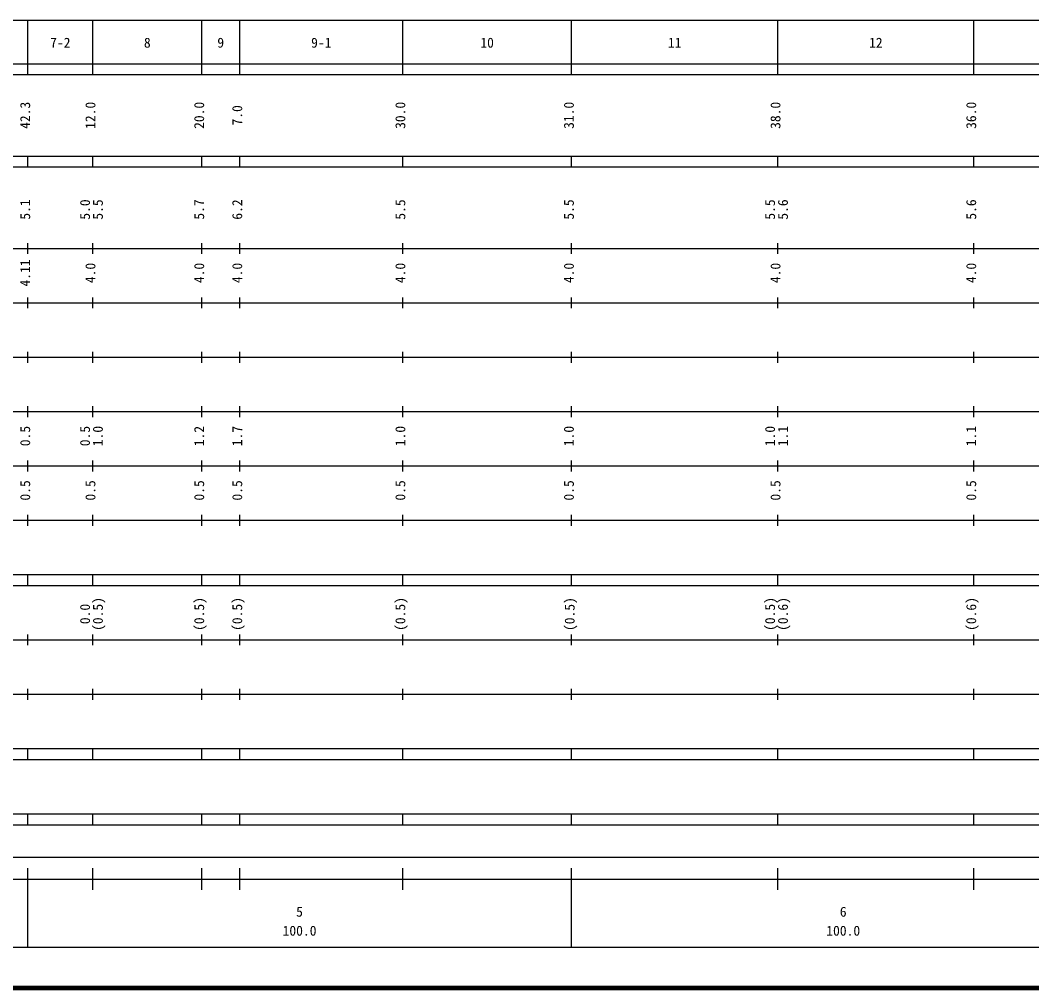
# Model space of a CAD drawing. Units: millimetres on the paper, enlarged 1000 times. Extents: x 40000 to 680000, y 20000 to 380000.
# Drawn here: x 266628 to 452679, y 20000 to 198000 of the extents above; entities that cross this region are included whole.
import ezdxf
from ezdxf.enums import TextEntityAlignment as Align

# ---------------------------------------------------------------- set-up
doc = ezdxf.new("R2010")
doc.units = ezdxf.units.MM
doc.header["$LTSCALE"] = 1000
doc.layers.add('M-TTL', color=2, linetype='Continuous', lineweight=140)
doc.layers.add('M-TTL-BAND', color=7, linetype='Continuous', lineweight=25)
doc.styles.add('ＭＳ ゴシック', font='')
doc.styles.get('ＭＳ ゴシック').set_extended_font_data('MS Gothic')

msp = doc.modelspace()

# ---------------------------------------------------------------- linework, layer by layer
at = {"layer": 'M-TTL'}
msp.add_line((40000, 20000), (680000, 20000), dxfattribs=at)
at = {"layer": 'M-TTL-BAND'}
for p, q in [((68000, 198000), (579000, 198000)), ((268000, 188000), (268000, 198000)), ((280000, 188000), (280000, 198000)), ((300000, 188000), (300000, 198000)), ((307000, 188000), (307000, 198000)), ((337000, 188000), (337000, 198000)), ((368000, 188000), (368000, 198000)), ((406000, 188000), (406000, 198000)), ((442000, 188000), (442000, 198000)), ((40000, 190000), (579000, 190000)), ((40000, 188000), (579000, 188000)), ((40000, 173000), (579000, 173000)), ((268000, 171000), (268000, 173000)), ((280000, 171000), (280000, 173000)), ((300000, 171000), (300000, 173000)), ((307000, 171000), (307000, 173000)), ((337000, 171000), (337000, 173000)), ((368000, 171000), (368000, 173000)), ((406000, 171000), (406000, 173000)), ((442000, 171000), (442000, 173000)), ((40000, 171000), (579000, 171000)), ((268000, 155000), (268000, 157000)), ((280000, 155000), (280000, 157000)), ((300000, 155000), (300000, 157000)), ((307000, 155000), (307000, 157000)), ((337000, 155000), (337000, 157000)), ((368000, 155000), (368000, 157000)), ((406000, 155000), (406000, 157000)), ((442000, 155000), (442000, 157000)), ((40000, 156000), (579000, 156000)), ((268000, 145000), (268000, 147000)), ((280000, 145000), (280000, 147000)), ((300000, 145000), (300000, 147000)), ((307000, 145000), (307000, 147000)), ((337000, 145000), (337000, 147000)), ((368000, 145000), (368000, 147000)), ((406000, 145000), (406000, 147000)), ((442000, 145000), (442000, 147000)), ((46000, 146000), (579000, 146000)), ((52000, 136000), (579000, 136000)), ((268000, 135000), (268000, 137000)), ((280000, 135000), (280000, 137000)), ((300000, 135000), (300000, 137000)), ((307000, 135000), (307000, 137000)), ((337000, 135000), (337000, 137000)), ((368000, 135000), (368000, 137000)), ((406000, 135000), (406000, 137000)), ((442000, 135000), (442000, 137000)), ((268000, 125000), (268000, 127000)), ((280000, 125000), (280000, 127000)), ((300000, 125000), (300000, 127000)), ((307000, 125000), (307000, 127000)), ((337000, 125000), (337000, 127000)), ((368000, 125000), (368000, 127000)), ((406000, 125000), (406000, 127000)), ((442000, 125000), (442000, 127000)), ((46000, 126000), (579000, 126000)), ((52000, 116000), (579000, 116000)), ((268000, 115000), (268000, 117000)), ((280000, 115000), (280000, 117000)), ((300000, 115000), (300000, 117000)), ((307000, 115000), (307000, 117000)), ((337000, 115000), (337000, 117000)), ((368000, 115000), (368000, 117000)), ((406000, 115000), (406000, 117000)), ((442000, 115000), (442000, 117000)), ((268000, 105000), (268000, 107000)), ((280000, 105000), (280000, 107000)), ((300000, 105000), (300000, 107000)), ((307000, 105000), (307000, 107000)), ((337000, 105000), (337000, 107000)), ((368000, 105000), (368000, 107000)), ((406000, 105000), (406000, 107000)), ((442000, 105000), (442000, 107000)), ((46000, 106000), (579000, 106000)), ((40000, 96000), (579000, 96000)), ((268000, 94000), (268000, 96000)), ((280000, 94000), (280000, 96000)), ((300000, 94000), (300000, 96000)), ((307000, 94000), (307000, 96000)), ((337000, 94000), (337000, 96000)), ((368000, 94000), (368000, 96000)), ((406000, 94000), (406000, 96000)), ((442000, 94000), (442000, 96000)), ((40000, 94000), (579000, 94000)), ((49000, 84000), (579000, 84000)), ((268000, 83000), (268000, 85000)), ((280000, 83000), (280000, 85000)), ((300000, 83000), (300000, 85000)), ((307000, 83000), (307000, 85000)), ((337000, 83000), (337000, 85000)), ((368000, 83000), (368000, 85000)), ((406000, 83000), (406000, 85000)), ((442000, 83000), (442000, 85000)), ((268000, 73000), (268000, 75000)), ((280000, 73000), (280000, 75000)), ((300000, 73000), (300000, 75000)), ((307000, 73000), (307000, 75000)), ((337000, 73000), (337000, 75000)), ((368000, 73000), (368000, 75000)), ((406000, 73000), (406000, 75000)), ((442000, 73000), (442000, 75000)), ((40000, 74000), (579000, 74000)), ((40000, 64000), (579000, 64000)), ((268000, 62000), (268000, 64000)), ((280000, 62000), (280000, 64000)), ((300000, 62000), (300000, 64000)), ((307000, 62000), (307000, 64000)), ((337000, 62000), (337000, 64000)), ((368000, 62000), (368000, 64000)), ((406000, 62000), (406000, 64000)), ((442000, 62000), (442000, 64000)), ((40000, 62000), (579000, 62000)), ((40000, 52000), (579000, 52000)), ((268000, 50000), (268000, 52000)), ((280000, 50000), (280000, 52000)), ((300000, 50000), (300000, 52000)), ((307000, 50000), (307000, 52000)), ((337000, 50000), (337000, 52000)), ((368000, 50000), (368000, 52000)), ((406000, 50000), (406000, 52000)), ((442000, 50000), (442000, 52000)), ((40000, 50000), (579000, 50000)), ((71000, 44000), (565000, 44000)), ((268000, 27500), (268000, 42000)), ((280000, 38000), (280000, 42000)), ((300000, 38000), (300000, 42000)), ((307000, 38000), (307000, 42000)), ((337000, 38000), (337000, 42000)), ((368000, 27500), (368000, 42000)), ((406000, 38000), (406000, 42000)), ((442000, 38000), (442000, 42000)), ((40000, 40000), (579000, 40000)), ((68000, 27500), (579000, 27500))]:
    msp.add_line(p, q, dxfattribs=at)

# ---------------------------------------------------------------- texts
at = {"layer": 'M-TTL-BAND', "style": 'ＭＳ ゴシック'}
for s, p in [('7-2', (274000, 192405)), ('8', (290000, 192405)), ('9', (303500, 192405)), ('9-1', (322000, 192405)), ('10', (352500, 192405)), ('11', (387000, 192405)), ('12', (424000, 192405)), ('5', (318000, 32523)), ('6', (418000, 32523)), ('100.0', (318000, 29033)), ('100.0', (418000, 29033))]:
    msp.add_text(s, height=1833, dxfattribs=at).set_placement(p, align=Align.BOTTOM_CENTER)
for s, p in [('42.3', (269000, 180500)), ('12.0', (281000, 180500)), ('20.0', (301000, 180500)), ('30.0', (338000, 180500)), ('31.0', (369000, 180500)), ('38.0', (407000, 180500)), ('36.0', (443000, 180500)), ('7.0', (308000, 180500)), ('5.1', (269000, 163174)), ('5.0', (280000, 163174)), ('5.5', (282370, 163174)), ('5.7', (301000, 163174)), ('6.2', (308000, 163174)), ('5.5', (338000, 163174)), ('5.5', (369000, 163174)), ('5.5', (406000, 163174)), ('5.6', (408370, 163174)), ('5.6', (443000, 163174)), ('4.11', (269000, 151500)), ('4.0', (281000, 151500)), ('4.0', (301000, 151500)), ('4.0', (308000, 151500)), ('4.0', (338000, 151500)), ('4.0', (369000, 151500)), ('4.0', (407000, 151500)), ('4.0', (443000, 151500)), ('0.5', (269000, 121500)), ('0.5', (280000, 121500)), ('1.0', (282370, 121500)), ('1.2', (301000, 121500)), ('1.7', (308000, 121500)), ('1.0', (338000, 121500)), ('1.0', (369000, 121500)), ('1.0', (406000, 121500)), ('1.1', (408370, 121500)), ('1.1', (443000, 121500)), ('0.5', (269000, 111500)), ('0.5', (281000, 111500)), ('0.5', (301000, 111500)), ('0.5', (308000, 111500)), ('0.5', (338000, 111500)), ('0.5', (369000, 111500)), ('0.5', (407000, 111500)), ('0.5', (443000, 111500)), ('(0.5)', (282370, 88764)), ('(0.5)', (301000, 88764)), ('(0.5)', (308000, 88764)), ('(0.5)', (338000, 88764)), ('(0.5)', (369143, 88745)), ('(0.5)', (406000, 88764)), ('(0.6)', (408370, 88764)), ('(0.6)', (443000, 88764)), ('0.0', (280000, 88764))]:
    msp.add_text(s, height=1833, rotation=90, dxfattribs=at).set_placement(p, align=Align.BOTTOM_CENTER)

doc.saveas('drawing.dxf')
